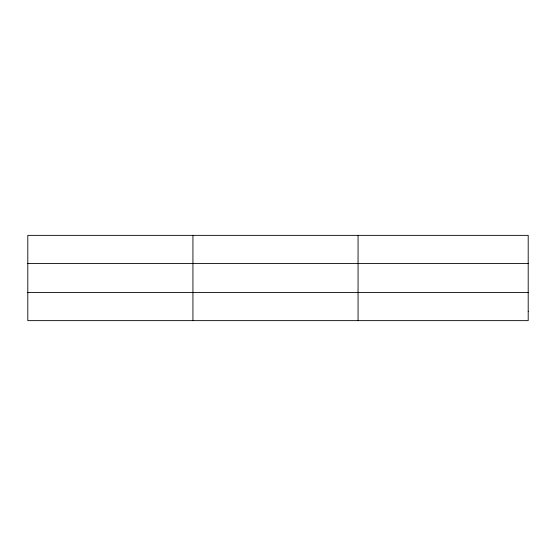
<?xml version="1.0" encoding="UTF-8"?>
<svg xmlns="http://www.w3.org/2000/svg" width="556" height="556" viewBox="0 0 556 556"><rect width="100%" height="100%" fill="white"/><g stroke="black" fill="none" stroke-linecap="round" stroke-linejoin="round"><path stroke-width="0.83" d="M192.932 320.638L192.932 235.362M358.064 320.638L358.064 235.362M27.8 263.502L528.2 263.502M27.8 292.498L528.2 292.498M528.2 311.256L528.2 320.638L27.8 320.638L27.8 235.362L528.2 235.362L528.2 311.256"/></g></svg>
